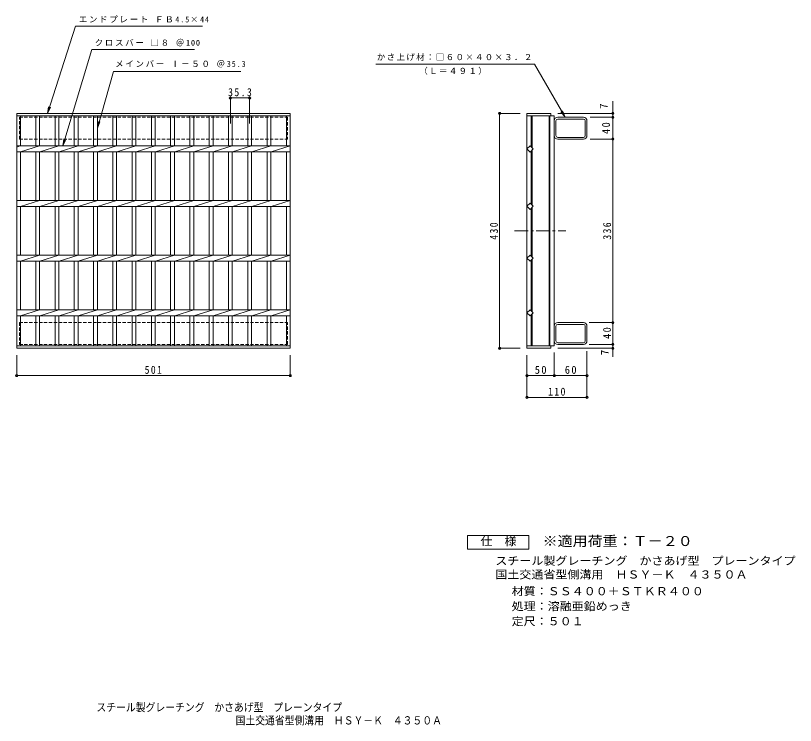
# Model space of a CAD drawing. Units: millimetres, scale not verified. Extents: x -577 to 851, y -688 to 612.
import ezdxf
from ezdxf.enums import TextEntityAlignment as Align

# ---------------------------------------------------------------- set-up
doc = ezdxf.new("R2010")
doc.units = ezdxf.units.MM
doc.header["$LTSCALE"] = 5
doc.header["$PDMODE"] = 32
doc.header["$PDSIZE"] = 4
doc.linetypes.add('CHAIN1', pattern=[8, 5, -1, 1, -1])
doc.linetypes.add('DASHED1', pattern=[1.8, 1.2, -0.6])
for name, color, linetype, lineweight in [('B-1', 2, 'Continuous', 9), ('B-2', 3, 'Continuous', 9), ('B-4', 7, 'Continuous', 9), ('B-5', 7, 'Continuous', 9), ('F-4_F-4ﾚｲﾔ', 2, 'Continuous', 9)]:
    doc.layers.add(name, color=color, linetype=linetype, lineweight=lineweight)
doc.layers.add('F-5_F-5ﾚｲﾔ', color=2, linetype='Continuous')
doc.styles.add('ＭＳ ゴシック', font='')
doc.styles.get('ＭＳ ゴシック').set_extended_font_data('MS Gothic')

msp = doc.modelspace()

# ---------------------------------------------------------------- linework, layer by layer
at = {"layer": 'B-1', "linetype": 'DASHED1'}
for p, q in [((-569.893, 385.562), (-569.893, 425.562)), ((-569.893, 385.562), (-78.893, 385.562)), ((-569.893, 49.562), (-569.893, 9.562)), ((-569.893, 49.562), (-78.893, 49.562))]:
    msp.add_line(p, q, dxfattribs=at)
at = {"layer": 'B-1'}
for p, q in [((412.835, 391.962), (412.835, 419.162)), ((463.235, 425.562), (416.035, 425.562)), ((463.235, 422.362), (416.035, 422.362)), ((466.435, 391.962), (466.435, 419.162)), ((469.635, 391.962), (469.635, 419.162)), ((416.035, 388.762), (463.235, 388.762)), ((463.235, 385.562), (416.035, 385.562)), ((412.835, 43.162), (412.835, 15.962)), ((463.235, 49.562), (416.035, 49.562)), ((416.035, 46.362), (463.235, 46.362)), ((466.435, 43.162), (466.435, 15.962)), ((469.635, 43.162), (469.635, 15.962)), ((463.235, 12.762), (416.035, 12.762)), ((463.235, 9.562), (416.035, 9.562))]:
    msp.add_line(p, q, dxfattribs=at)
at = {"layer": 'B-1', "linetype": 'DASHED1'}
for points in [[(-569.893, 425.562), (-78.893, 425.562), (-78.893, 385.562)], [(-569.893, 9.562), (-78.893, 9.562), (-78.893, 49.562)]]:
    msp.add_lwpolyline(points, dxfattribs=at)
at = {"layer": 'B-1'}
for centre, radius, start, end in [((416.035, 419.162), 6.4, 90, 180), ((416.035, 419.162), 3.2, 90, 180), ((463.235, 419.162), 6.4, 0, 90), ((463.235, 419.162), 3.2, 0, 90), ((416.035, 391.962), 6.4, 180, 270), ((416.035, 391.962), 3.2, 180, 270), ((463.235, 391.962), 6.4, 270, 0), ((463.235, 391.962), 3.2, 270, 0), ((416.035, 43.162), 6.4, 90, 180), ((416.035, 43.162), 3.2, 90, 180), ((463.235, 43.162), 6.4, 0, 90), ((463.235, 43.162), 3.2, 0, 90), ((416.035, 15.962), 6.4, 180, 270), ((416.035, 15.962), 3.2, 180, 270), ((463.235, 15.962), 3.2, 270, 0), ((463.235, 15.962), 6.4, 270, 0)]:
    msp.add_arc(centre, radius, start, end, dxfattribs=at)
at = {"layer": 'B-2'}
for p, q in [((-574.893, 2.562), (-574.893, 432.562)), ((-574.893, 432.562), (-73.893, 432.562)), ((-73.893, 432.562), (-73.893, 2.562)), ((359.635, 2.562), (359.635, 432.562)), ((359.635, 432.562), (403.635, 432.562)), ((403.635, 432.562), (403.635, 428.062)), ((-574.893, 428.062), (-73.893, 428.062)), ((-567.893, 373.062), (-567.893, 428.062)), ((-539.993, 428.062), (-539.993, 373.062)), ((-532.993, 428.062), (-532.993, 373.062)), ((-504.693, 428.062), (-504.693, 373.062)), ((-497.693, 428.062), (-497.693, 373.062)), ((-469.393, 428.062), (-469.393, 373.062)), ((-462.393, 428.062), (-462.393, 373.062)), ((-434.093, 428.062), (-434.093, 373.062)), ((-427.093, 428.062), (-427.093, 373.062)), ((-398.793, 428.062), (-398.793, 373.062)), ((-391.793, 428.062), (-391.793, 373.062)), ((-363.493, 428.062), (-363.493, 373.062)), ((-356.493, 428.062), (-356.493, 373.062)), ((-328.193, 428.062), (-328.193, 373.062)), ((-321.193, 428.062), (-321.193, 373.062)), ((-292.893, 428.062), (-292.893, 373.062)), ((-285.893, 428.062), (-285.893, 373.062)), ((-257.593, 428.062), (-257.593, 373.062)), ((-250.593, 428.062), (-250.593, 373.062)), ((-222.293, 428.062), (-222.293, 373.062)), ((-215.293, 428.062), (-215.293, 373.062)), ((-186.993, 428.062), (-186.993, 373.062)), ((-179.993, 428.062), (-179.993, 373.062)), ((-151.693, 428.062), (-151.693, 373.062)), ((-144.693, 428.062), (-144.693, 373.062)), ((-116.393, 428.062), (-116.393, 373.062)), ((-109.393, 428.062), (-109.393, 373.062)), ((-80.894, 428.062), (-80.894, 373.062)), ((359.635, 428.062), (409.635, 428.062)), ((367.635, 370.875), (367.635, 428.062)), ((369.135, 369.376), (369.135, 428.062)), ((400.135, 428.062), (400.135, 7.062)), ((401.635, 428.062), (401.635, 7.062)), ((409.635, 428.062), (409.635, 7.062)), ((-574.893, 370.982), (-568.293, 373.062)), ((-574.893, 373.062), (-73.893, 373.062)), ((-567.893, 362.062), (-532.993, 373.062)), ((-532.593, 362.062), (-497.693, 373.062)), ((-497.293, 362.062), (-462.393, 373.062)), ((-461.993, 362.062), (-427.093, 373.062)), ((-426.693, 362.062), (-391.793, 373.062)), ((-391.393, 362.062), (-356.493, 373.062)), ((-356.093, 362.062), (-321.193, 373.062)), ((-320.793, 362.062), (-285.893, 373.062)), ((-285.493, 362.062), (-250.593, 373.062)), ((-250.193, 362.062), (-215.293, 373.062)), ((-214.893, 362.062), (-179.993, 373.062)), ((-179.593, 362.062), (-144.693, 373.062)), ((-144.293, 362.062), (-109.393, 373.062)), ((-108.791, 362.062), (-73.891, 373.062)), ((-574.893, 362.062), (-73.893, 362.062)), ((-567.893, 273.061), (-567.893, 362.062)), ((-539.993, 362.062), (-539.993, 273.061)), ((-532.993, 362.062), (-532.993, 273.061)), ((-504.693, 362.062), (-504.693, 273.061)), ((-497.693, 362.062), (-497.693, 273.061)), ((-469.393, 362.062), (-469.393, 273.061)), ((-462.393, 362.062), (-462.393, 273.061)), ((-434.093, 362.062), (-434.093, 273.061)), ((-427.093, 362.062), (-427.093, 273.061)), ((-398.793, 362.062), (-398.793, 273.061)), ((-391.793, 362.062), (-391.793, 273.061)), ((-363.493, 362.062), (-363.493, 273.061)), ((-356.493, 362.062), (-356.493, 273.061)), ((-328.193, 362.062), (-328.193, 273.061)), ((-321.193, 362.062), (-321.193, 273.061)), ((-292.893, 362.062), (-292.893, 273.061)), ((-285.893, 362.062), (-285.893, 273.061)), ((-257.593, 362.062), (-257.593, 273.061)), ((-250.593, 362.062), (-250.593, 273.061)), ((-222.293, 362.062), (-222.293, 273.061)), ((-215.293, 362.062), (-215.293, 273.061)), ((-186.993, 362.062), (-186.993, 273.061)), ((-179.993, 362.062), (-179.993, 273.061)), ((-151.693, 362.062), (-151.693, 273.061)), ((-144.693, 362.062), (-144.693, 273.061)), ((-116.393, 362.062), (-116.393, 273.061)), ((-109.393, 362.062), (-109.393, 273.061)), ((-80.894, 362.062), (-80.894, 273.061)), ((367.635, 364.248), (367.635, 265.875)), ((369.135, 365.748), (369.135, 264.375)), ((-574.893, 273.061), (-73.893, 273.061)), ((-567.893, 262.062), (-532.993, 273.062)), ((-532.593, 262.062), (-497.693, 273.062)), ((-497.293, 262.062), (-462.393, 273.062)), ((-461.993, 262.062), (-427.093, 273.062)), ((-426.693, 262.062), (-391.793, 273.062)), ((-391.393, 262.062), (-356.493, 273.062)), ((-356.093, 262.062), (-321.193, 273.062)), ((-320.793, 262.062), (-285.893, 273.062)), ((-285.493, 262.062), (-250.593, 273.062)), ((-250.193, 262.062), (-215.293, 273.062)), ((-214.893, 262.062), (-179.993, 273.062)), ((-179.593, 262.062), (-144.693, 273.062)), ((-144.293, 262.062), (-109.393, 273.062)), ((-108.791, 262.062), (-73.891, 273.062)), ((-574.893, 262.062), (-73.893, 262.062)), ((-567.893, 173.061), (-567.893, 262.062)), ((-539.993, 262.062), (-539.993, 173.061)), ((-532.993, 262.062), (-532.993, 173.061)), ((-504.693, 262.062), (-504.693, 173.061)), ((-497.693, 262.062), (-497.693, 173.061)), ((-469.393, 262.062), (-469.393, 173.061)), ((-462.393, 262.062), (-462.393, 173.061)), ((-434.093, 262.062), (-434.093, 173.061)), ((-427.093, 262.062), (-427.093, 173.061)), ((-398.793, 262.062), (-398.793, 173.061)), ((-391.793, 262.062), (-391.793, 173.061)), ((-363.493, 262.062), (-363.493, 173.061)), ((-356.493, 262.062), (-356.493, 173.061)), ((-328.193, 262.062), (-328.193, 173.061)), ((-321.193, 262.062), (-321.193, 173.061)), ((-292.893, 262.062), (-292.893, 173.061)), ((-285.893, 262.062), (-285.893, 173.061)), ((-257.593, 262.062), (-257.593, 173.061)), ((-250.593, 262.062), (-250.593, 173.061)), ((-222.293, 262.062), (-222.293, 173.061)), ((-215.293, 262.062), (-215.293, 173.061)), ((-186.993, 262.062), (-186.993, 173.061)), ((-179.993, 262.062), (-179.993, 173.061)), ((-151.693, 262.062), (-151.693, 173.061)), ((-144.693, 262.062), (-144.693, 173.061)), ((-116.393, 262.062), (-116.393, 173.061)), ((-109.393, 262.062), (-109.393, 173.061)), ((-80.894, 262.062), (-80.894, 173.061)), ((367.635, 170.875), (367.635, 259.248)), ((369.135, 169.375), (369.135, 260.748)), ((-574.893, 173.061), (-73.893, 173.061)), ((-567.893, 162.062), (-532.993, 173.062)), ((-532.994, 173.061), (-532.993, 173.062)), ((-532.593, 162.062), (-497.693, 173.062)), ((-497.694, 173.061), (-497.693, 173.062)), ((-497.293, 162.062), (-462.393, 173.062)), ((-462.394, 173.061), (-462.393, 173.062)), ((-461.993, 162.062), (-427.093, 173.062)), ((-427.094, 173.061), (-427.093, 173.062)), ((-426.693, 162.062), (-391.793, 173.062)), ((-391.794, 173.061), (-391.793, 173.062)), ((-391.393, 162.062), (-356.493, 173.062)), ((-356.494, 173.061), (-356.493, 173.062)), ((-356.093, 162.062), (-321.193, 173.062)), ((-321.194, 173.061), (-321.193, 173.062)), ((-320.793, 162.062), (-285.893, 173.062)), ((-285.894, 173.061), (-285.893, 173.062)), ((-285.493, 162.062), (-250.593, 173.062)), ((-250.594, 173.061), (-250.593, 173.062)), ((-250.193, 162.062), (-215.293, 173.062)), ((-215.294, 173.061), (-215.293, 173.062)), ((-214.893, 162.062), (-179.993, 173.062)), ((-179.994, 173.061), (-179.993, 173.062)), ((-179.593, 162.062), (-144.693, 173.062)), ((-144.694, 173.061), (-144.693, 173.062)), ((-144.293, 162.062), (-109.393, 173.062)), ((-109.394, 173.061), (-109.393, 173.062)), ((-108.791, 162.062), (-73.891, 173.062)), ((-73.892, 173.061), (-73.891, 173.062)), ((-574.893, 162.062), (-73.893, 162.062)), ((-567.893, 73.061), (-567.893, 162.062)), ((-539.993, 162.062), (-539.993, 73.061)), ((-532.993, 162.062), (-532.993, 73.061)), ((-504.693, 162.062), (-504.693, 73.061)), ((-497.693, 162.062), (-497.693, 73.061)), ((-469.393, 162.062), (-469.393, 73.061)), ((-462.393, 162.062), (-462.393, 73.061)), ((-434.093, 162.062), (-434.093, 73.061)), ((-427.093, 162.062), (-427.093, 73.061)), ((-398.793, 162.062), (-398.793, 73.061)), ((-391.793, 162.062), (-391.793, 73.061)), ((-363.493, 162.062), (-363.493, 73.061)), ((-356.493, 162.062), (-356.493, 73.061)), ((-328.193, 162.062), (-328.193, 73.061)), ((-321.193, 162.062), (-321.193, 73.061)), ((-292.893, 162.062), (-292.893, 73.061)), ((-285.893, 162.062), (-285.893, 73.061)), ((-257.593, 162.062), (-257.593, 73.061)), ((-250.593, 162.062), (-250.593, 73.061)), ((-222.293, 162.062), (-222.293, 73.061)), ((-215.293, 162.062), (-215.293, 73.061)), ((-186.993, 162.062), (-186.993, 73.061)), ((-179.993, 162.062), (-179.993, 73.061)), ((-151.693, 162.062), (-151.693, 73.061)), ((-144.693, 162.062), (-144.693, 73.061)), ((-116.393, 162.062), (-116.393, 73.061)), ((-109.393, 162.062), (-109.393, 73.061)), ((-80.894, 162.062), (-80.894, 73.061)), ((367.635, 70.875), (367.635, 164.248)), ((369.135, 69.375), (369.135, 165.747)), ((-574.893, 73.061), (-73.893, 73.061)), ((-567.893, 62.062), (-532.993, 73.062)), ((-532.994, 73.061), (-532.993, 73.062)), ((-532.593, 62.062), (-497.693, 73.062)), ((-497.694, 73.061), (-497.693, 73.062)), ((-497.293, 62.062), (-462.393, 73.062)), ((-462.394, 73.061), (-462.393, 73.062)), ((-461.993, 62.062), (-427.093, 73.062)), ((-427.094, 73.061), (-427.093, 73.062)), ((-426.693, 62.062), (-391.793, 73.062)), ((-391.794, 73.061), (-391.793, 73.062)), ((-391.393, 62.062), (-356.493, 73.062)), ((-356.494, 73.061), (-356.493, 73.062)), ((-356.093, 62.062), (-321.193, 73.062)), ((-321.194, 73.061), (-321.193, 73.062)), ((-320.793, 62.062), (-285.893, 73.062)), ((-285.894, 73.061), (-285.893, 73.062)), ((-285.493, 62.062), (-250.593, 73.062)), ((-250.594, 73.061), (-250.593, 73.062)), ((-250.193, 62.062), (-215.293, 73.062)), ((-215.294, 73.061), (-215.293, 73.062)), ((-214.893, 62.062), (-179.993, 73.062)), ((-179.994, 73.061), (-179.993, 73.062)), ((-179.593, 62.062), (-144.693, 73.062)), ((-144.694, 73.061), (-144.693, 73.062)), ((-144.293, 62.062), (-109.393, 73.062)), ((-109.394, 73.061), (-109.393, 73.062)), ((-108.791, 62.062), (-73.891, 73.062)), ((-73.892, 73.061), (-73.891, 73.062)), ((-574.893, 62.062), (-73.893, 62.062)), ((-567.893, 7.062), (-567.893, 62.062)), ((-539.993, 62.062), (-539.993, 7.062)), ((-532.993, 62.062), (-532.993, 7.062)), ((-504.693, 62.062), (-504.693, 7.062)), ((-497.693, 62.062), (-497.693, 7.062)), ((-469.393, 62.062), (-469.393, 7.062)), ((-462.393, 62.062), (-462.393, 7.062)), ((-434.093, 62.062), (-434.093, 7.062)), ((-427.093, 62.062), (-427.093, 7.062)), ((-398.793, 62.062), (-398.793, 7.062)), ((-391.793, 62.062), (-391.793, 7.062)), ((-363.493, 62.062), (-363.493, 7.062)), ((-356.493, 62.062), (-356.493, 7.062)), ((-328.193, 62.062), (-328.193, 7.062)), ((-321.193, 62.062), (-321.193, 7.062)), ((-292.893, 62.062), (-292.893, 7.062)), ((-285.893, 62.062), (-285.893, 7.062)), ((-257.593, 62.062), (-257.593, 7.062)), ((-250.593, 62.062), (-250.593, 7.062)), ((-222.293, 62.062), (-222.293, 7.062)), ((-215.293, 62.062), (-215.293, 7.062)), ((-186.993, 62.062), (-186.993, 7.062)), ((-179.993, 62.062), (-179.993, 7.062)), ((-151.693, 62.062), (-151.693, 7.062)), ((-144.693, 62.062), (-144.693, 7.062)), ((-116.393, 62.062), (-116.393, 7.062)), ((-109.393, 62.062), (-109.393, 7.062)), ((-80.894, 62.062), (-80.894, 7.062)), ((367.635, 7.062), (367.635, 64.248)), ((369.135, 7.062), (369.135, 65.747)), ((-73.893, 7.062), (-574.893, 7.062)), ((-73.893, 2.562), (-574.893, 2.562)), ((359.635, 7.062), (409.635, 7.062)), ((359.635, 2.562), (403.635, 2.562)), ((403.635, 2.562), (403.635, 7.062))]:
    msp.add_line(p, q, dxfattribs=at)
at = {"layer": 'B-2', "linetype": 'CHAIN1'}
msp.add_line((336.638, 217.562), (430.993, 217.562), dxfattribs=at)
at = {"layer": 'B-2'}
for points in [[(370.949, 367.562), (365.292, 361.905), (359.635, 367.562), (365.292, 373.219)], [(370.949, 262.562), (365.292, 268.218), (359.635, 262.562), (365.292, 256.905)], [(370.949, 167.561), (365.292, 173.218), (359.635, 167.561), (365.292, 161.904)], [(370.949, 67.561), (365.292, 73.218), (359.635, 67.561), (365.292, 61.904)]]:
    msp.add_lwpolyline(points, close=True, dxfattribs=at)
at = {"layer": 'B-4'}
for p, q in [((-183.493, 414.08), (-183.493, 462.455)), ((-183.493, 460.955), (-148.193, 460.955)), ((-148.193, 414.08), (-148.193, 462.455)), ((516.962, -13.008), (516.962, 454.835)), ((347.135, 432.562), (308.135, 432.562)), ((309.635, 2.562), (309.635, 432.562)), ((416.135, 432.562), (518.462, 432.562)), ((475.735, 425.562), (518.462, 425.562)), ((475.735, 385.562), (518.462, 385.562)), ((473.616, 49.562), (518.462, 49.562)), ((347.135, 2.562), (308.135, 2.562)), ((416.135, 2.562), (518.462, 2.562)), ((473.616, 9.562), (518.462, 9.562)), ((-574.893, -9.938), (-574.893, -48.938)), ((-73.893, -9.938), (-73.893, -48.938)), ((359.635, -9.938), (359.635, -87.438)), ((409.635, -5.438), (409.635, -48.938)), ((469.635, -2.938), (469.635, -88.938)), ((-574.893, -47.438), (-73.893, -47.438)), ((359.635, -47.438), (469.635, -47.438)), ((359.635, -87.438), (469.635, -87.438))]:
    msp.add_line(p, q, dxfattribs=at)
for p in [(-183.493, 460.955), (-148.193, 460.955), (309.635, 432.562), (516.962, 432.562), (516.962, 425.562), (516.962, 385.562), (516.962, 49.562), (309.635, 2.562), (516.962, 9.562), (516.962, 2.562), (-574.893, -47.438), (-73.893, -47.438), (359.635, -47.438), (409.635, -47.438), (469.635, -47.438), (359.635, -87.438), (469.635, -87.438)]:
    msp.add_point(p, dxfattribs=at)
at = {"layer": 'B-5'}
for p, q in [((-518.617, 432.562), (-466.989, 592.417)), ((-466.989, 592.417), (-234.866, 592.417)), ((-490.242, 373.062), (-437.548, 549.486)), ((-437.548, 549.486), (-249.424, 549.486)), ((82.969, 522.562), (373.632, 522.562)), ((429.635, 425.562), (373.632, 522.562)), ((-427.093, 405.562), (-397.845, 509.486)), ((-397.845, 509.486), (-164.134, 509.486)), ((-518.617, 432.562), (-516.354, 444.855)), ((-518.617, 432.562), (-513.249, 443.851)), ((429.635, 425.562), (422.025, 435.479)), ((429.635, 425.562), (424.851, 437.11)), ((-427.093, 405.562), (-425.462, 417.955)), ((-427.093, 405.562), (-422.31, 417.11)), ((-490.242, 373.062), (-488.302, 385.411)), ((-490.242, 373.062), (-485.172, 384.488))]:
    msp.add_line(p, q, dxfattribs=at)
at = {"layer": 'F-4_F-4ﾚｲﾔ'}
msp.add_lwpolyline([(250.757, -365.121), (250.757, -340.12), (363.257, -340.12), (363.257, -365.121)], close=True, dxfattribs=at)

# ---------------------------------------------------------------- texts
at = {"layer": 'B-4', "color": 2, "style": 'ＭＳ ゴシック'}
for p in [(511.962, 440.928), (513.962, -10.066)]:
    msp.add_text('7', height=14.66, rotation=90, dxfattribs=at).set_placement(p, align=Align.BOTTOM_LEFT)
at = {"layer": 'B-4', "color": 2, "char_height": 14.66, "attachment_point": 7, "style": 'ＭＳ ゴシック'}
for s, insert in [('\\T1.28;\\W0.9;35.3', (-187.718, 463.955)), ('\\T1.27;\\W0.9;501', (-340.643, -44.438)), ('\\T1.27;\\W0.95;50', (374.01, -44.438)), ('\\T1.27;\\W0.95;60', (429.01, -44.438)), ('\\T1.27;\\W0.9;110', (398.385, -84.438))]:
    msp.add_mtext(s, dxfattribs=dict(at, insert=insert))
at = {"layer": 'B-4', "color": 2, "char_height": 14.66, "attachment_point": 7, "rotation": 90, "style": 'ＭＳ ゴシック'}
for s, insert in [('\\T1.27;\\W0.95;40', (511.962, 394.937)), ('\\T1.27;\\W0.9;430', (306.635, 201.312)), ('\\T1.27;\\W0.9;336', (513.962, 201.312)), ('\\T1.27;\\W0.95;40', (513.831, 19.604))]:
    msp.add_mtext(s, dxfattribs=dict(at, insert=insert))
at = {"layer": 'B-5', "char_height": 11, "attachment_point": 7, "style": 'ＭＳ ゴシック'}
for s, insert in [('\\T1.21;エンドプレート\\~ＦＢ4.5×44', (-461.116, 598.609)), ('\\T1.21;クロスバー\\~□８\\~＠100', (-431.924, 555.475)), ('\\T1.17;かさ上げ材：□６０×４０×３．２', (84.736, 528.962)), ('\\T1.21;メインバー\\~Ⅰ－５０\\~＠35.3', (-394.553, 516.721)), ('\\T1.17;（Ｌ＝４９１）', (162.481, 503.342))]:
    msp.add_mtext(s, dxfattribs=dict(at, insert=insert))
at = {"layer": 'F-4_F-4ﾚｲﾔ', "style": 'ＭＳ ゴシック', "width": 1.1}
for s, p in [('仕\u3000様', (274.507, -362.621)), ('スチール製グレーチング\u3000かさあげ型\u3000プレーンタイプ', (301.801, -398.461)), ('国土交通省型側溝用\u3000ＨＳＹ－Ｋ\u3000４３５０Ａ', (301.801, -423.605)), ('材質：ＳＳ４００＋ＳＴＫＲ４００', (331.658, -454.166)), ('処理：溶融亜鉛めっき', (331.658, -481.667)), ('定尺：５０１', (331.658, -509.167))]:
    msp.add_text(s, height=14.66, dxfattribs=at).set_placement(p, align=Align.BOTTOM_LEFT)
at = {"layer": 'F-5_F-5ﾚｲﾔ', "color": 3, "style": 'ＭＳ ゴシック', "width": 1.1}
msp.add_text('※適用荷重：Ｔ－２０', height=18.33, dxfattribs=at).set_placement((388.257, -365.121), align=Align.BOTTOM_LEFT)
at = {"layer": 'F-5_F-5ﾚｲﾔ', "style": 'ＭＳ ゴシック', "width": 0.9}
for s, p in [('スチール製グレーチング\u3000かさあげ型\u3000プレーンタイプ', (-428.846, -666.766)), ('国土交通省型側溝用\u3000ＨＳＹ－Ｋ\u3000４３５０Ａ', (-173.98, -690.751))]:
    msp.add_text(s, height=14.66, dxfattribs=at).set_placement(p, align=Align.BOTTOM_LEFT)

doc.saveas('drawing.dxf')
